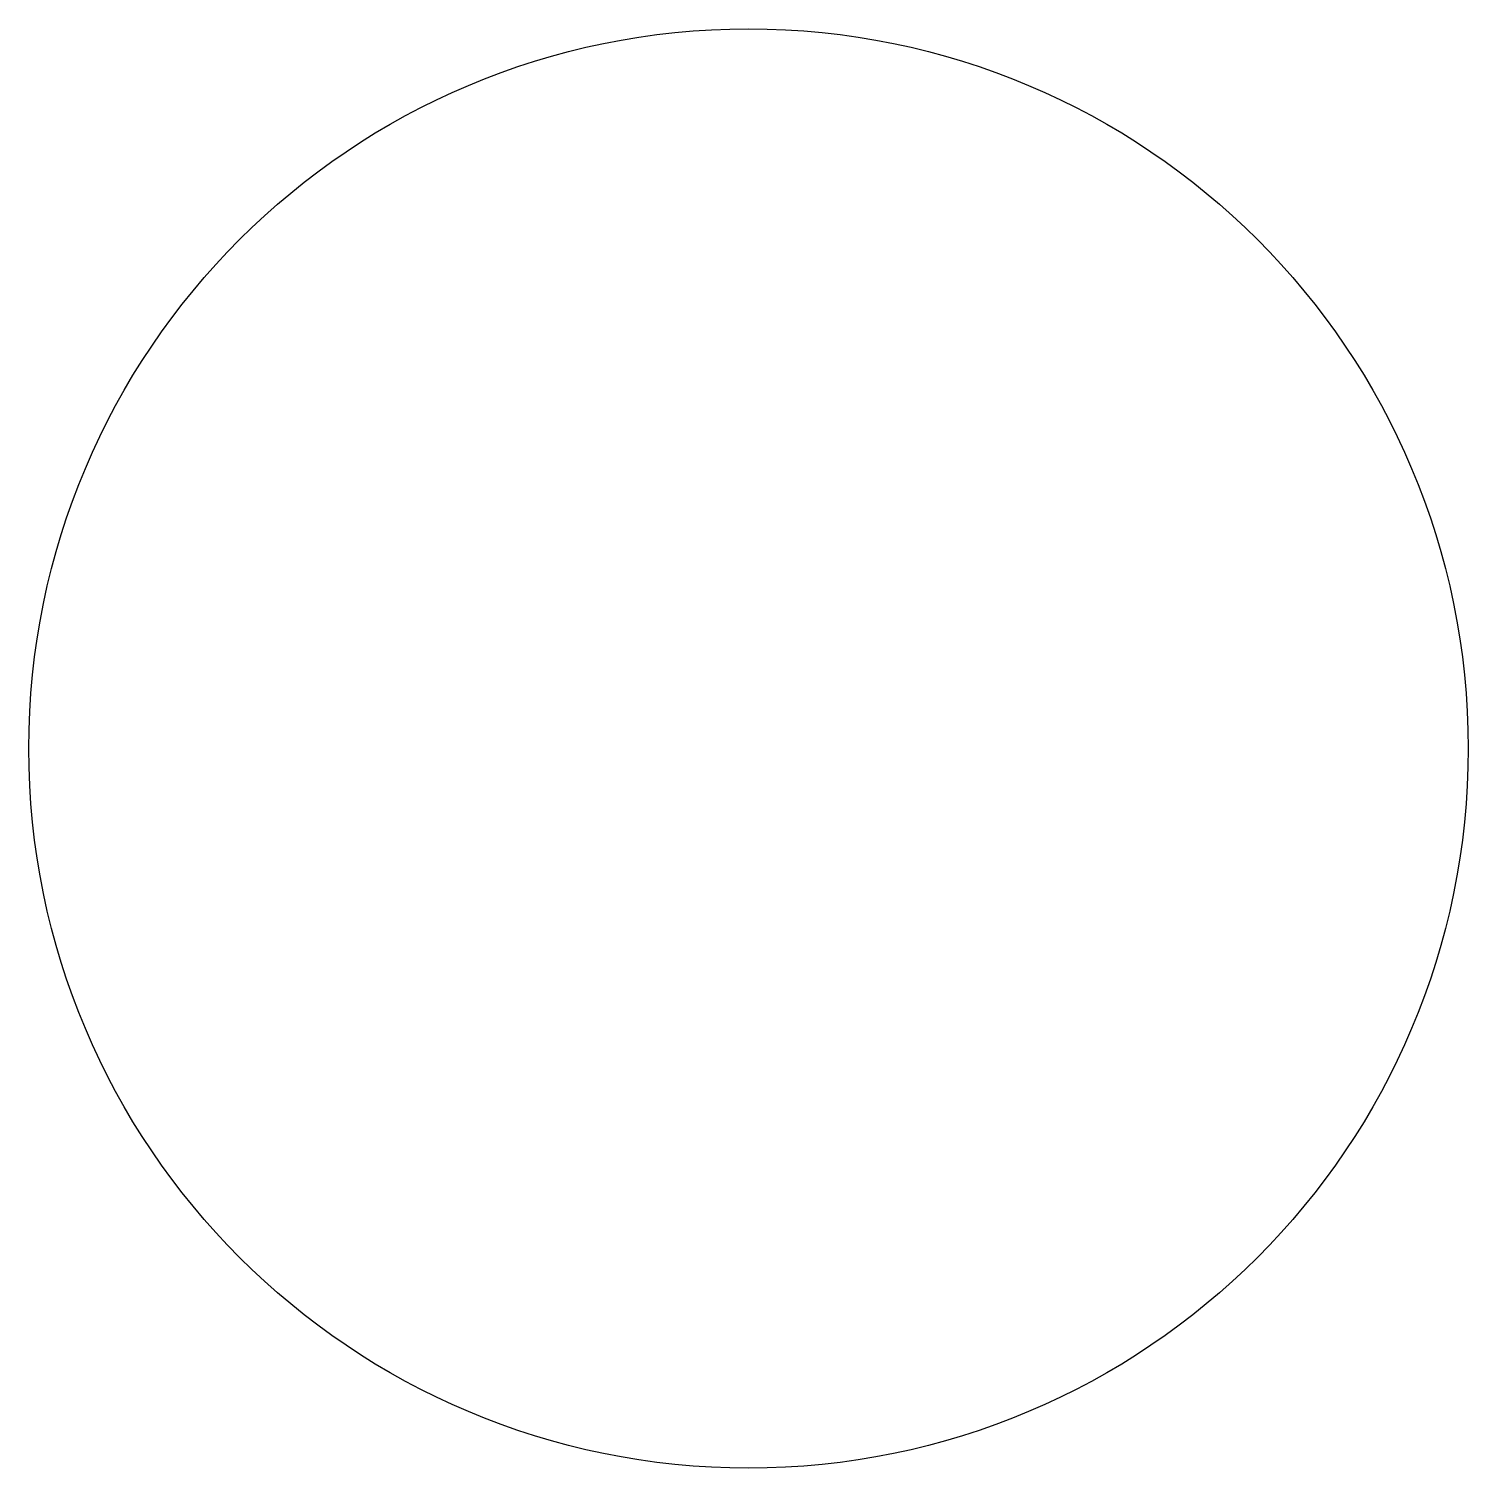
# Model space of a CAD drawing. Extents: x 1171 to 3513, y 1171 to 3513.
import ezdxf

# ---------------------------------------------------------------- set-up
doc = ezdxf.new("R2010")
doc.units = 0
doc.layers.add('Слой_1', color=7, linetype='CONTINUOUS')

msp = doc.modelspace()

# ---------------------------------------------------------------- linework, layer by layer
at = {"layer": 'Слой_1', "color": 7}
msp.add_circle((2342, 2342), 1171, dxfattribs=at)

doc.saveas('drawing.dxf')
